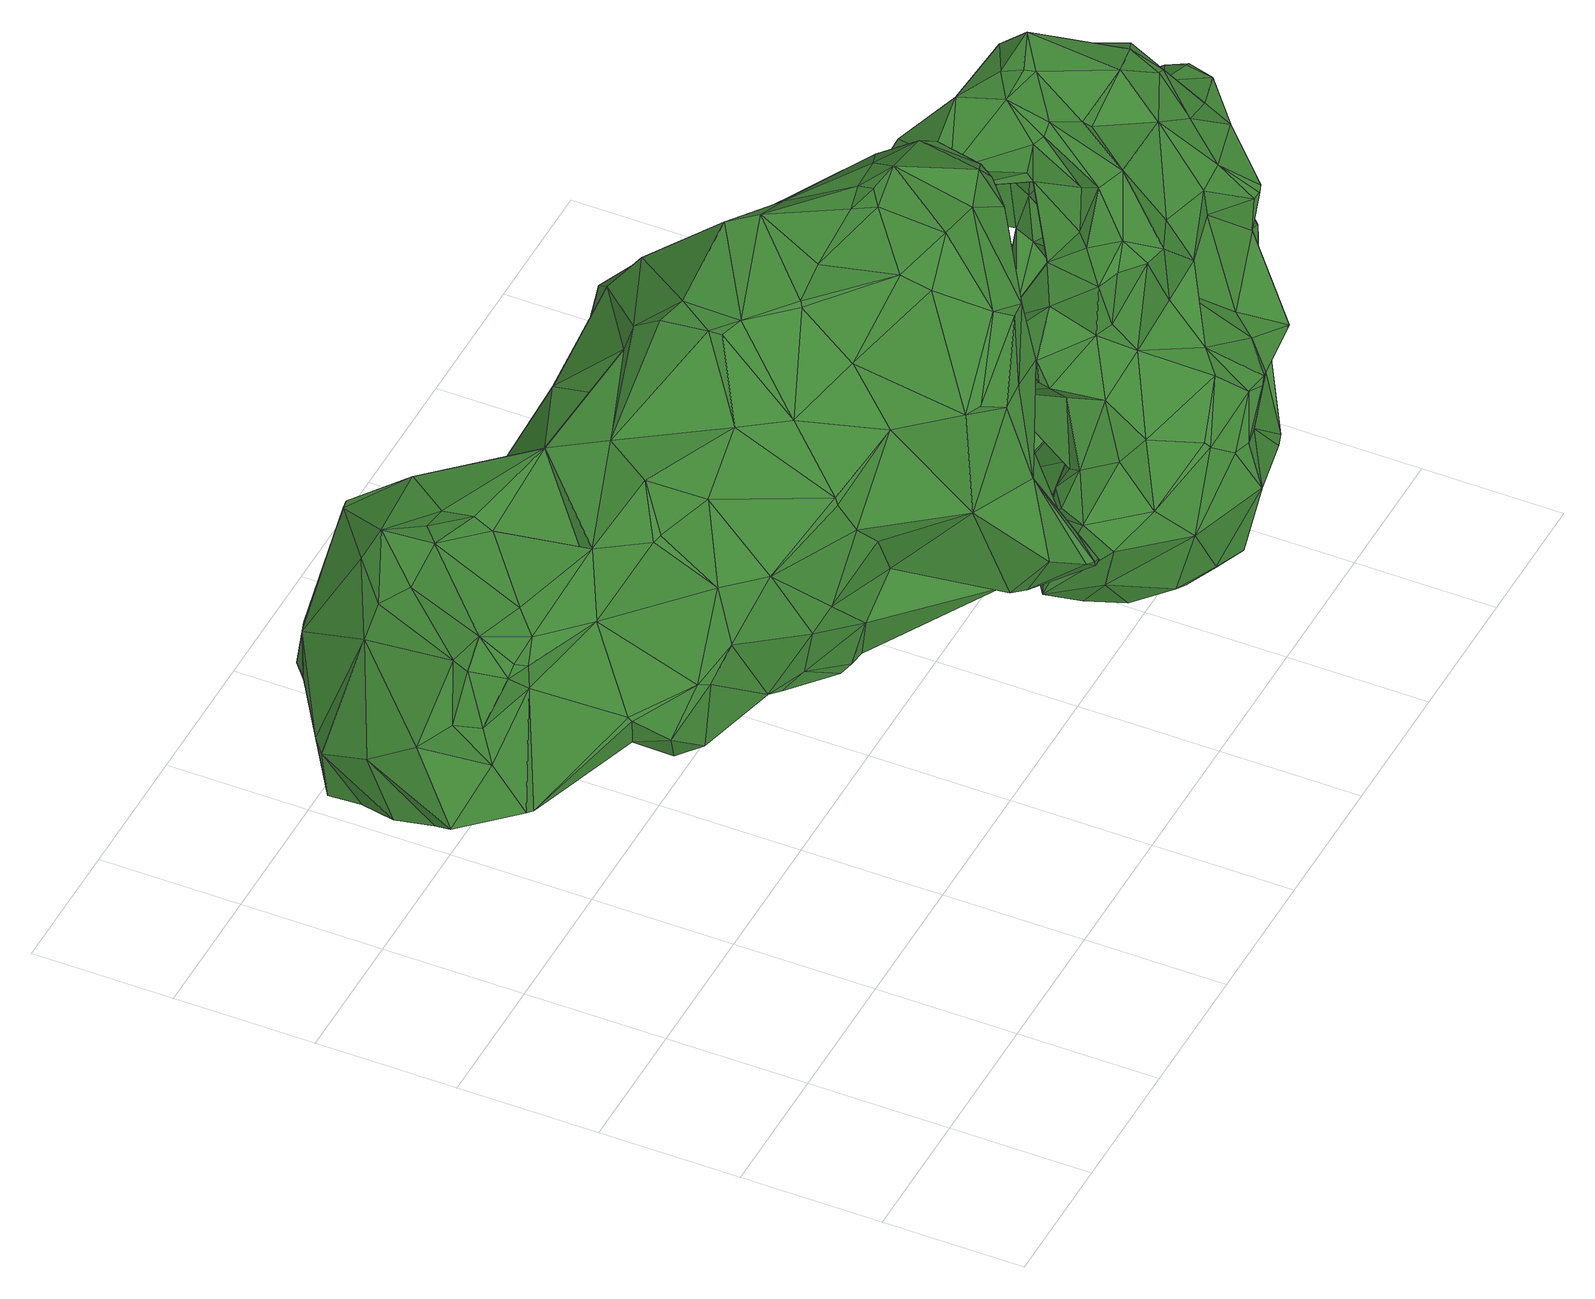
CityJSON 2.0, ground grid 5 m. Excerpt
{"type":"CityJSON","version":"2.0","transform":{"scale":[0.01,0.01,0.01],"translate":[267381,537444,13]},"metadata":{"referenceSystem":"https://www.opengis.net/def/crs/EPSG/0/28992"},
"CityObjects":{
"tree1":{"type":"SolitaryVegetationObject","attributes":{"gtid":565,"crown_width_m":19.94,"crown_median_z":23.25,"crown_r50_m":0.488,"crown_porosity":0.887,"trunk_H_m":9.91,"trunk_DBH_m":1.34,"trunk_radius_m":0.67,"trunk_base_height_m":13.34,"original_gtid":"648"},"geometry":[{"type":"Solid","lod":"3","boundaries":[[[[0,1,2]],[[3,4,5]],[[6,7,8]],[[9,10,11]],[[12,13,14]],[[12,14,15]],[[16,17,18]],[[19,20,21]],[[22,23,24]],[[25,26,27]],[[28,29,30]],[[31,14,32]],[[33,34,35]],[[36,37,38]],[[39,40,41]],[[42,43,44]],[[45,46,47]],[[48,49,50]],[[0,2,51]],[[43,6,33]],[[52,53,54]],[[19,11,20]],[[55,56,57]],[[58,59,43]],[[58,43,42]],[[60,61,62]],[[63,64,65]],[[66,67,68]],[[69,70,71]],[[72,73,58]],[[72,58,42]],[[74,75,76]],[[65,77,63]],[[78,63,77]],[[79,80,9]],[[81,82,83]],[[84,85,25]],[[4,86,87]],[[34,38,35]],[[88,89,30]],[[62,90,12]],[[4,91,86]],[[92,73,72]],[[84,57,93]],[[94,95,96]],[[97,29,98]],[[94,98,29]],[[99,100,101]],[[88,102,89]],[[103,104,105]],[[93,106,54]],[[56,107,108]],[[13,90,109]],[[17,110,111]],[[112,113,97]],[[114,44,115]],[[28,95,94]],[[17,116,18]],[[4,3,39]],[[8,117,6]],[[118,49,48]],[[119,86,91]],[[97,98,112]],[[87,86,120]],[[22,121,106]],[[122,123,124]],[[78,125,63]],[[126,125,78]],[[127,128,51]],[[129,130,131]],[[132,133,134]],[[112,37,36]],[[59,6,43]],[[135,6,59]],[[34,33,136]],[[137,138,83]],[[139,140,141]],[[139,141,114]],[[45,47,80]],[[142,143,144]],[[145,39,105]],[[105,104,145]],[[15,146,62]],[[15,60,146]],[[60,62,146]],[[67,147,148]],[[67,148,149]],[[119,120,86]],[[150,18,151]],[[152,10,80]],[[47,152,80]],[[153,48,129]],[[84,154,85]],[[71,155,156]],[[11,10,152]],[[13,12,90]],[[15,62,12]],[[157,158,159]],[[160,161,162]],[[152,161,160]],[[24,107,163]],[[164,165,110]],[[44,141,42]],[[114,141,44]],[[124,59,166]],[[124,135,59]],[[167,64,51]],[[88,30,8]],[[168,5,4]],[[97,30,29]],[[87,168,4]],[[93,57,106]],[[169,102,170]],[[131,5,168]],[[98,96,171]],[[64,172,173]],[[145,4,39]],[[174,175,121]],[[149,176,177]],[[178,26,160]],[[87,179,168]],[[168,179,99]],[[14,180,32]],[[70,181,142]],[[93,54,182]],[[19,21,79]],[[19,79,9]],[[9,80,10]],[[11,19,9]],[[183,98,171]],[[183,171,116]],[[67,92,184]],[[154,84,93]],[[182,154,93]],[[81,138,120]],[[60,142,61]],[[0,185,186]],[[96,95,151]],[[185,154,186]],[[187,64,167]],[[94,96,98]],[[97,113,30]],[[188,104,189]],[[188,189,190]],[[190,189,191]],[[94,29,28]],[[192,193,62]],[[61,192,62]],[[27,84,25]],[[194,158,157]],[[101,195,129]],[[129,131,101]],[[96,151,171]],[[18,171,151]],[[113,117,30]],[[8,30,117]],[[28,30,89]],[[46,45,196]],[[46,196,197]],[[159,158,174]],[[50,129,48]],[[1,198,134]],[[172,199,200]],[[172,201,199]],[[18,116,171]],[[108,23,106]],[[133,147,67]],[[120,138,179]],[[202,179,138]],[[61,203,192]],[[91,190,194]],[[175,174,158]],[[175,158,194]],[[191,194,190]],[[204,186,205]],[[206,204,205]],[[105,41,103]],[[91,4,145]],[[104,188,145]],[[3,40,39]],[[91,194,119]],[[120,179,87]],[[11,152,160]],[[3,5,50]],[[207,176,101]],[[207,177,176]],[[99,101,131]],[[99,131,168]],[[184,140,77]],[[6,136,33]],[[85,208,156]],[[51,64,173]],[[119,157,120]],[[119,194,157]],[[0,69,156]],[[209,210,211]],[[206,205,182]],[[118,212,41]],[[118,48,212]],[[213,41,212]],[[159,83,82]],[[213,103,41]],[[79,21,151]],[[79,151,95]],[[118,41,40]],[[39,41,105]],[[214,7,135]],[[120,157,215]],[[182,54,206]],[[65,216,217]],[[77,65,217]],[[176,195,101]],[[205,154,182]],[[205,186,154]],[[81,83,138]],[[109,180,13]],[[218,210,123]],[[162,55,57]],[[13,180,14]],[[0,208,185]],[[31,143,14]],[[121,54,106]],[[62,193,90]],[[200,173,172]],[[177,68,149]],[[67,149,68]],[[219,164,110]],[[219,110,17]],[[155,85,156]],[[25,85,155]],[[20,192,203]],[[20,203,21]],[[1,134,2]],[[85,154,208]],[[90,193,109]],[[217,216,67]],[[123,122,163]],[[123,163,107]],[[220,132,198]],[[121,52,54]],[[211,221,46]],[[148,195,176]],[[116,222,183]],[[50,49,3]],[[40,3,49]],[[6,135,7]],[[131,130,5]],[[220,148,132]],[[25,155,71]],[[186,1,0]],[[124,210,135]],[[123,210,124]],[[223,224,225]],[[36,38,34]],[[185,208,154]],[[153,129,195]],[[149,148,176]],[[36,34,136]],[[140,184,141]],[[226,201,35]],[[64,187,65]],[[142,181,199]],[[142,199,227]],[[186,204,1]],[[45,89,196]],[[71,156,69]],[[40,49,118]],[[32,160,31]],[[15,143,60]],[[126,228,125]],[[103,229,104]],[[213,52,229]],[[76,198,1]],[[112,183,37]],[[61,142,219]],[[81,120,215]],[[16,61,219]],[[204,206,74]],[[74,76,204]],[[179,100,99]],[[64,63,125]],[[230,183,222]],[[201,111,110]],[[67,216,133]],[[133,216,65]],[[222,17,111]],[[117,113,136]],[[66,68,231]],[[66,231,67]],[[91,188,190]],[[196,170,197]],[[145,188,91]],[[184,217,67]],[[23,108,24]],[[232,73,83]],[[233,73,232]],[[233,232,83]],[[160,26,31]],[[95,234,79]],[[28,234,95]],[[224,207,100]],[[224,100,202]],[[46,197,209]],[[209,211,46]],[[179,202,100]],[[215,82,81]],[[156,208,0]],[[98,183,112]],[[138,225,202]],[[153,195,220]],[[16,219,17]],[[181,200,199]],[[174,121,22]],[[14,143,15]],[[24,174,22]],[[137,83,235]],[[147,132,148]],[[147,133,132]],[[71,143,25]],[[32,20,160]],[[180,20,32]],[[193,20,109]],[[180,109,20]],[[192,20,193]],[[160,20,11]],[[123,107,218]],[[223,138,235]],[[137,235,138]],[[59,58,166]],[[124,166,122]],[[58,233,166]],[[33,35,126]],[[35,236,126]],[[33,126,237]],[[51,70,0]],[[69,0,70]],[[143,142,60]],[[173,70,51]],[[173,181,70]],[[181,173,200]],[[198,132,134]],[[228,172,125]],[[201,172,228]],[[76,75,198]],[[83,73,235]],[[48,75,212]],[[47,221,152]],[[210,238,211]],[[116,17,222]],[[238,161,221]],[[197,214,209]],[[210,209,214]],[[214,135,210]],[[196,89,169]],[[184,92,72]],[[214,102,7]],[[88,7,102]],[[150,151,21]],[[152,221,161]],[[238,221,211]],[[239,174,83]],[[27,162,57]],[[223,225,138]],[[106,23,22]],[[148,220,195]],[[207,101,100]],[[157,82,215]],[[159,82,157]],[[117,136,6]],[[125,172,64]],[[113,112,136]],[[236,228,126]],[[42,141,72]],[[238,218,107]],[[56,238,107]],[[228,236,201]],[[201,236,35]],[[65,187,133]],[[143,26,25]],[[143,31,26]],[[88,8,7]],[[46,221,47]],[[174,24,163]],[[174,163,83]],[[212,74,213]],[[238,210,218]],[[108,107,24]],[[206,54,53]],[[61,16,203]],[[18,203,16]],[[227,165,164]],[[58,73,233]],[[36,136,112]],[[1,204,76]],[[27,26,178]],[[213,53,52]],[[74,206,53]],[[74,53,213]],[[178,160,162]],[[178,162,27]],[[229,52,121]],[[166,163,122]],[[233,163,166]],[[83,163,233]],[[2,127,51]],[[239,83,159]],[[239,159,174]],[[129,50,130]],[[5,130,50]],[[230,111,226]],[[73,92,235]],[[74,212,75]],[[35,38,226]],[[222,111,230]],[[203,18,150]],[[203,150,21]],[[89,102,169]],[[229,191,189]],[[229,189,104]],[[230,38,37]],[[230,226,38]],[[213,229,103]],[[220,75,153]],[[198,75,220]],[[153,75,48]],[[44,43,240]],[[108,57,56]],[[106,57,108]],[[84,27,57]],[[142,144,70]],[[70,144,71]],[[71,144,143]],[[202,225,224]],[[207,224,177]],[[68,177,224]],[[68,224,223]],[[140,78,77]],[[72,141,184]],[[133,187,128]],[[134,127,2]],[[67,231,92]],[[235,92,231]],[[223,235,231]],[[223,231,68]],[[184,77,217]],[[133,128,134]],[[240,237,115]],[[240,115,44]],[[78,139,126]],[[140,139,78]],[[139,115,237]],[[127,134,128]],[[80,79,234]],[[80,234,45]],[[237,126,139]],[[45,234,89]],[[114,115,139]],[[214,197,170]],[[230,37,183]],[[238,56,161]],[[227,219,142]],[[164,219,227]],[[227,199,165]],[[162,161,55]],[[55,161,56]],[[33,237,240]],[[33,240,43]],[[175,241,121]],[[242,241,175]],[[242,191,241]],[[191,229,241]],[[229,121,241]],[[191,242,194]],[[175,194,242]],[[214,170,102]],[[196,169,170]],[[226,111,201]],[[187,167,128]],[[167,51,128]],[[201,110,165]],[[201,165,199]],[[89,234,28]],[[243,244,245]],[[243,245,246]],[[246,245,247]],[[246,247,248]],[[245,244,249]],[[245,249,247]],[[247,249,250]],[[247,250,248]],[[249,244,251]],[[249,251,250]],[[250,251,252]],[[250,252,248]],[[251,244,253]],[[251,253,252]],[[252,253,254]],[[252,254,248]],[[253,244,255]],[[253,255,254]],[[254,255,256]],[[254,256,248]],[[255,244,257]],[[255,257,256]],[[256,257,258]],[[256,258,248]],[[257,244,259]],[[257,259,258]],[[258,259,260]],[[258,260,248]],[[259,244,261]],[[259,261,260]],[[260,261,262]],[[260,262,248]],[[261,244,263]],[[261,263,262]],[[262,263,264]],[[262,264,248]],[[263,244,265]],[[263,265,264]],[[264,265,266]],[[264,266,248]],[[265,244,267]],[[265,267,266]],[[266,267,268]],[[266,268,248]],[[267,244,269]],[[267,269,268]],[[268,269,270]],[[268,270,248]],[[269,244,271]],[[269,271,270]],[[270,271,272]],[[270,272,248]],[[271,244,273]],[[271,273,272]],[[272,273,274]],[[272,274,248]],[[273,244,275]],[[273,275,274]],[[274,275,276]],[[274,276,248]],[[275,244,277]],[[275,277,276]],[[276,277,278]],[[276,278,248]],[[277,244,279]],[[277,279,278]],[[278,279,280]],[[278,280,248]],[[279,244,281]],[[279,281,280]],[[280,281,282]],[[280,282,248]],[[281,244,283]],[[281,283,282]],[[282,283,284]],[[282,284,248]],[[283,244,285]],[[283,285,284]],[[284,285,286]],[[284,286,248]],[[285,244,287]],[[285,287,286]],[[286,287,288]],[[286,288,248]],[[287,244,289]],[[287,289,288]],[[288,289,290]],[[288,290,248]],[[289,244,291]],[[289,291,290]],[[290,291,292]],[[290,292,248]],[[291,244,243]],[[291,243,292]],[[292,243,246]],[[292,246,248]]]]}]},
"tree2":{"type":"SolitaryVegetationObject","attributes":{"gtid":566,"crown_width_m":13.78,"crown_median_z":23.21,"crown_r50_m":0.524,"crown_porosity":0.879,"trunk_H_m":9.98,"trunk_DBH_m":0.897,"trunk_radius_m":0.448,"trunk_base_height_m":13.23,"original_gtid":"649"},"geometry":[{"type":"Solid","lod":"3","boundaries":[[[[293,294,295]],[[296,297,298]],[[299,300,301]],[[302,303,304]],[[305,306,307]],[[308,309,310]],[[311,312,313]],[[314,313,312]],[[315,316,317]],[[318,319,320]],[[321,322,323]],[[324,323,322]],[[325,326,327]],[[328,329,330]],[[331,332,333]],[[334,335,329]],[[330,329,336]],[[337,338,339]],[[340,341,342]],[[343,314,293]],[[344,345,327]],[[346,307,347]],[[346,305,307]],[[298,345,348]],[[344,348,345]],[[349,302,350]],[[351,352,341]],[[295,353,293]],[[354,355,356]],[[314,312,357]],[[358,356,359]],[[360,301,300]],[[361,362,363]],[[364,365,366]],[[367,368,346]],[[304,369,370]],[[371,340,342]],[[372,373,374]],[[363,360,300]],[[375,376,377]],[[378,379,298]],[[380,381,382]],[[335,321,336]],[[383,367,384]],[[383,384,385]],[[386,387,388]],[[389,319,315]],[[390,391,318]],[[392,393,394]],[[315,395,364]],[[324,396,397]],[[363,362,398]],[[399,400,397]],[[401,295,402]],[[299,307,403]],[[404,378,405]],[[400,404,405]],[[355,402,359]],[[316,406,317]],[[407,408,409]],[[410,411,412]],[[375,337,376]],[[298,297,378]],[[315,319,413]],[[414,330,415]],[[416,417,418]],[[343,313,314]],[[404,379,378]],[[405,419,400]],[[420,421,422]],[[423,334,424]],[[425,362,406]],[[425,406,426]],[[427,296,348]],[[428,416,418]],[[356,357,354]],[[429,366,430]],[[431,432,386]],[[386,432,387]],[[341,354,351]],[[351,354,357]],[[359,402,433]],[[358,359,433]],[[434,401,435]],[[436,437,438]],[[400,369,397]],[[419,369,400]],[[439,326,424]],[[357,440,351]],[[357,293,314]],[[354,341,340]],[[414,415,383]],[[441,383,415]],[[442,443,444]],[[443,442,445]],[[397,369,304]],[[446,402,447]],[[378,297,405]],[[355,359,356]],[[448,449,343]],[[354,340,355]],[[450,317,451]],[[422,421,418]],[[452,453,454]],[[452,454,455]],[[357,312,440]],[[440,312,456]],[[457,429,449]],[[401,353,295]],[[379,325,458]],[[296,298,348]],[[459,438,460]],[[407,409,461]],[[346,368,305]],[[456,312,311]],[[341,428,342]],[[428,341,416]],[[447,402,355]],[[460,438,410]],[[365,395,462]],[[383,441,367]],[[463,464,427]],[[465,466,467]],[[307,299,468]],[[339,377,376]],[[352,351,440]],[[402,295,294]],[[469,420,422]],[[304,324,397]],[[300,361,363]],[[470,350,471]],[[437,436,472]],[[473,474,475]],[[465,476,466]],[[466,476,477]],[[477,476,478]],[[370,419,350]],[[370,350,302]],[[479,480,436]],[[431,481,432]],[[347,482,483]],[[347,483,346]],[[484,391,485]],[[390,367,441]],[[424,334,328]],[[486,477,487]],[[441,488,390]],[[423,335,334]],[[330,336,489]],[[419,370,369]],[[323,490,321]],[[367,390,318]],[[328,330,414]],[[465,467,387]],[[308,349,461]],[[336,490,489]],[[335,336,329]],[[336,321,490]],[[328,334,329]],[[452,331,349]],[[344,327,491]],[[436,467,466]],[[478,476,492]],[[493,494,391]],[[319,318,484]],[[495,496,497]],[[498,494,499]],[[478,487,477]],[[367,500,384]],[[501,384,500]],[[461,409,444]],[[461,444,308]],[[489,382,381]],[[502,503,504]],[[504,374,502]],[[310,324,304]],[[505,324,310]],[[506,507,508]],[[386,388,509]],[[380,382,493]],[[486,487,478]],[[510,360,363]],[[395,498,511]],[[512,462,513]],[[365,462,512]],[[446,447,514]],[[515,446,516]],[[515,516,486]],[[382,489,517]],[[382,517,494]],[[360,518,519]],[[488,441,520]],[[415,489,381]],[[488,520,493]],[[488,493,391]],[[488,391,390]],[[459,479,436]],[[465,432,476]],[[512,430,366]],[[461,474,407]],[[408,375,442]],[[442,375,445]],[[311,521,456]],[[415,330,489]],[[418,522,428]],[[383,385,414]],[[320,389,306]],[[305,320,306]],[[466,477,472]],[[399,396,321]],[[328,414,385]],[[328,385,424]],[[311,523,521]],[[456,521,440]],[[342,522,371]],[[323,517,490]],[[310,304,303]],[[333,338,337]],[[497,496,524]],[[510,363,398]],[[459,460,524]],[[482,525,483]],[[313,449,429]],[[448,457,449]],[[526,519,527]],[[516,421,420]],[[518,510,398]],[[405,470,471]],[[518,528,519]],[[442,444,409]],[[522,418,421]],[[529,509,467]],[[527,504,530]],[[299,403,300]],[[342,428,522]],[[375,475,337]],[[475,375,473]],[[494,493,382]],[[483,367,346]],[[374,504,425]],[[384,501,392]],[[529,531,508]],[[440,521,532]],[[440,532,352]],[[495,333,332]],[[533,418,417]],[[352,534,416]],[[352,416,341]],[[388,387,467]],[[375,407,473]],[[352,535,534]],[[531,536,501]],[[505,537,538]],[[339,437,539]],[[339,540,437]],[[301,468,299]],[[541,483,525]],[[432,465,387]],[[380,493,520]],[[333,337,475]],[[536,531,480]],[[453,470,542]],[[361,543,362]],[[544,545,533]],[[410,412,460]],[[425,398,362]],[[404,546,423]],[[335,423,546]],[[327,326,547]],[[548,505,513]],[[505,538,513]],[[310,303,308]],[[549,435,515]],[[406,543,550]],[[405,471,419]],[[395,413,551]],[[480,529,436]],[[467,436,529]],[[482,552,525]],[[544,445,375]],[[525,552,526]],[[402,435,401]],[[510,518,360]],[[483,541,367]],[[464,496,495]],[[497,524,460]],[[348,344,491]],[[348,491,427]],[[463,427,491]],[[516,420,553]],[[516,553,486]],[[320,305,368]],[[376,337,339]],[[407,375,408]],[[554,481,555]],[[431,555,481]],[[540,410,438]],[[540,438,437]],[[319,484,413]],[[523,311,430]],[[377,545,375]],[[533,545,377]],[[446,435,402]],[[515,435,446]],[[479,459,524]],[[556,453,542]],[[557,372,374]],[[419,471,350]],[[499,558,559]],[[538,523,430]],[[475,474,331]],[[486,472,477]],[[349,303,302]],[[541,501,500]],[[541,500,367]],[[550,403,306]],[[361,403,550]],[[367,318,368]],[[417,534,535]],[[559,395,511]],[[466,472,436]],[[499,511,498]],[[499,559,511]],[[538,430,513]],[[361,300,403]],[[296,470,297]],[[393,496,464]],[[297,470,405]],[[475,331,333]],[[560,332,331]],[[443,532,521]],[[509,508,386]],[[407,474,473]],[[508,509,529]],[[538,537,523]],[[349,331,474]],[[349,474,461]],[[529,480,531]],[[439,561,326]],[[458,327,345]],[[398,425,504]],[[431,386,508]],[[557,374,426]],[[426,374,425]],[[525,506,541]],[[406,316,426]],[[559,462,395]],[[424,562,423]],[[563,564,464]],[[379,345,298]],[[379,458,345]],[[539,565,339]],[[555,566,554]],[[472,553,567]],[[420,567,553]],[[546,400,568]],[[404,423,325]],[[404,325,379]],[[394,463,547]],[[388,467,509]],[[546,568,335]],[[385,439,424]],[[364,395,365]],[[401,569,373]],[[374,373,502]],[[569,502,373]],[[501,393,392]],[[296,564,470]],[[501,536,393]],[[508,570,506]],[[531,570,508]],[[531,501,570]],[[505,548,324]],[[324,548,323]],[[340,371,571]],[[340,571,355]],[[315,364,316]],[[364,426,316]],[[293,353,372]],[[325,423,562]],[[551,498,395]],[[502,569,566]],[[411,572,412]],[[306,403,307]],[[415,381,380]],[[527,530,507]],[[526,527,507]],[[320,368,318]],[[462,558,513]],[[548,513,558]],[[486,553,472]],[[495,572,411]],[[495,497,572]],[[567,539,437]],[[560,331,455]],[[434,435,549]],[[323,548,558]],[[462,559,558]],[[320,319,389]],[[392,561,384]],[[544,535,445]],[[417,535,544]],[[534,417,416]],[[479,524,480]],[[512,513,430]],[[501,541,570]],[[400,546,404]],[[504,503,530]],[[452,349,453]],[[447,355,571]],[[530,508,507]],[[478,515,486]],[[544,533,417]],[[492,515,478]],[[552,468,360]],[[349,308,303]],[[358,433,294]],[[366,365,512]],[[499,323,558]],[[472,573,437]],[[322,321,396]],[[322,396,324]],[[429,430,313]],[[311,313,430]],[[444,523,574]],[[394,393,463]],[[463,393,464]],[[575,576,455]],[[560,576,332]],[[455,576,560]],[[575,563,576]],[[469,422,533]],[[464,564,427]],[[296,427,564]],[[408,442,409]],[[453,349,350]],[[453,350,470]],[[508,577,555]],[[380,520,441]],[[460,572,497]],[[490,517,489]],[[495,332,464]],[[525,507,506]],[[525,526,507]],[[302,304,370]],[[539,469,565]],[[443,445,535]],[[352,532,535]],[[522,421,371]],[[395,315,413]],[[578,549,492]],[[549,515,492]],[[453,556,454]],[[464,332,576]],[[464,576,563]],[[561,439,384]],[[450,389,315]],[[506,570,541]],[[360,468,301]],[[362,543,406]],[[429,457,366]],[[552,482,468]],[[307,468,347]],[[347,468,482]],[[380,441,415]],[[514,421,516]],[[567,420,539]],[[562,326,325]],[[469,539,420]],[[508,555,431]],[[519,526,552]],[[360,519,552]],[[450,306,389]],[[384,439,385]],[[443,535,532]],[[564,563,542]],[[564,542,470]],[[397,396,399]],[[401,373,353]],[[498,485,494]],[[575,455,563]],[[563,455,556]],[[573,567,437]],[[436,438,459]],[[516,446,514]],[[571,371,514]],[[514,371,421]],[[472,567,573]],[[447,571,514]],[[561,392,394]],[[563,556,542]],[[536,496,393]],[[550,543,361]],[[480,496,536]],[[550,451,406]],[[306,451,550]],[[450,451,306]],[[463,491,547]],[[327,547,491]],[[480,524,496]],[[561,394,547]],[[366,457,364]],[[444,443,523]],[[331,452,455]],[[523,537,574]],[[309,574,537]],[[399,321,335]],[[399,335,568]],[[399,568,400]],[[448,372,557]],[[375,545,544]],[[293,372,448]],[[450,315,317]],[[448,557,457]],[[434,569,401]],[[448,343,293]],[[406,451,317]],[[294,433,402]],[[418,533,422]],[[356,358,357]],[[293,358,294]],[[357,358,293]],[[502,566,503]],[[551,485,498]],[[562,424,326]],[[547,326,561]],[[484,318,391]],[[499,494,517]],[[499,517,323]],[[549,554,566]],[[569,434,566]],[[549,566,434]],[[527,528,504]],[[530,503,577]],[[530,577,508]],[[521,523,443]],[[309,537,310]],[[310,537,505]],[[566,577,503]],[[555,577,566]],[[308,574,309]],[[308,444,574]],[[455,454,556]],[[339,565,377]],[[377,565,533]],[[469,533,565]],[[353,373,372]],[[391,494,485]],[[458,325,327]],[[557,579,457]],[[411,410,338]],[[540,338,410]],[[426,579,557]],[[364,457,579]],[[364,579,426]],[[398,528,518]],[[504,528,398]],[[343,449,313]],[[339,338,540]],[[495,338,333]],[[411,338,495]],[[527,519,528]],[[413,485,551]],[[484,485,413]],[[554,549,481]],[[578,481,549]],[[578,492,481]],[[492,476,481]],[[432,481,476]],[[412,572,460]],[[580,581,582]],[[580,582,583]],[[583,582,584]],[[583,584,585]],[[582,581,586]],[[582,586,584]],[[584,586,587]],[[584,587,585]],[[586,581,588]],[[586,588,587]],[[587,588,589]],[[587,589,585]],[[588,581,590]],[[588,590,589]],[[589,590,591]],[[589,591,585]],[[590,581,592]],[[590,592,591]],[[591,592,593]],[[591,593,585]],[[592,581,594]],[[592,594,593]],[[593,594,595]],[[593,595,585]],[[594,581,596]],[[594,596,595]],[[595,596,597]],[[595,597,585]],[[596,581,598]],[[596,598,597]],[[597,598,599]],[[597,599,585]],[[598,581,600]],[[598,600,599]],[[599,600,601]],[[599,601,585]],[[600,581,602]],[[600,602,601]],[[601,602,603]],[[601,603,585]],[[602,581,604]],[[602,604,603]],[[603,604,605]],[[603,605,585]],[[604,581,606]],[[604,606,605]],[[605,606,607]],[[605,607,585]],[[606,581,608]],[[606,608,607]],[[607,608,609]],[[607,609,585]],[[608,581,610]],[[608,610,609]],[[609,610,611]],[[609,611,585]],[[610,581,612]],[[610,612,611]],[[611,612,613]],[[611,613,585]],[[612,581,614]],[[612,614,613]],[[613,614,615]],[[613,615,585]],[[614,581,616]],[[614,616,615]],[[615,616,617]],[[615,617,585]],[[616,581,618]],[[616,618,617]],[[617,618,619]],[[617,619,585]],[[618,581,620]],[[618,620,619]],[[619,620,621]],[[619,621,585]],[[620,581,622]],[[620,622,621]],[[621,622,623]],[[621,623,585]],[[622,581,624]],[[622,624,623]],[[623,624,625]],[[623,625,585]],[[624,581,626]],[[624,626,625]],[[625,626,627]],[[625,627,585]],[[626,581,628]],[[626,628,627]],[[627,628,629]],[[627,629,585]],[[628,581,580]],[[628,580,629]],[[629,580,583]],[[629,583,585]]]]}]}
},
"vertices":[
[1257,1264,530],[1042,1640,492],[1105,1658,501],[107,2265,668],[247,2181,1075],[169,2316,667],[2015,1659,1660],[2008,1540,1774],[2340,1374,1771],[1988,716,1614],[1765,730,1402],[1843,676,1356],[1911,383,760],[1876,377,772],[1842,603,607],[1882,599,599],[2204,942,910],[2390,1181,876],[2475,977,1159],[1935,676,1376],[1881,600,1052],[2098,694,1345],[824,1435,1309],[855,1426,1318],[957,1529,1431],[1461,990,625],[1594,967,759],[1293,1031,814],[2321,1000,1864],[2404,1034,1806],[2405,1251,1823],[1804,645,610],[1814,512,784],[2135,1724,1416],[2428,1559,1379],[2343,1540,1149],[2450,1530,1394],[2452,1464,1368],[2384,1517,1220],[57,2082,754],[62,1990,527],[59,1844,560],[1850,2117,1320],[1921,2002,1416],[1879,2112,1311],[2006,968,1858],[1848,1053,1773],[1859,947,1738],[532,2036,268],[144,2142,470],[149,2264,457],[1500,1531,502],[579,1409,771],[583,1397,754],[791,1264,794],[1341,1033,1206],[1343,1042,1232],[1107,1158,1043],[1701,2017,1475],[1795,1940,1551],[1937,664,600],[2216,809,691],[1959,617,607],[2012,1934,684],[1710,1765,531],[1690,1947,497],[1005,2127,881],[1314,2182,648],[921,2376,711],[1502,1069,443],[1649,1197,517],[1511,1028,440],[1542,2051,1216],[1432,2080,1239],[624,1416,628],[578,1817,502],[769,1594,629],[1825,2002,710],[1997,1995,730],[2073,731,1593],[1935,767,1656],[678,2114,1301],[692,2006,1308],[1001,1904,1390],[1217,1062,747],[1239,1100,555],[312,2164,1181],[427,2278,1237],[2174,1303,1892],[2140,1215,1942],[1915,384,766],[210,1851,1141],[1276,2117,1099],[908,1201,894],[2416,1000,1754],[2365,932,1695],[2428,969,1627],[2452,1210,1798],[2494,1057,1672],[429,2482,887],[577,2495,859],[524,2552,612],[2067,1306,1880],[220,1598,579],[171,1695,785],[25,1771,599],[928,1259,1100],[1265,1359,1474],[1106,1377,1288],[1860,373,801],[2232,1183,655],[2376,1219,891],[2515,1410,1610],[2490,1411,1636],[1929,2033,1250],[1934,2033,1256],[2494,1034,1176],[2411,1403,1681],[142,1934,506],[360,2072,1246],[476,2230,1338],[634,1546,1084],[1398,1686,1698],[1393,1514,1723],[1481,1645,1730],[2040,1766,750],[2111,1816,1162],[1442,1703,565],[1484,1783,556],[288,2321,542],[249,2347,602],[420,2479,662],[1163,2013,584],[1426,2027,467],[1111,1692,502],[1804,1653,1806],[2401,1521,1495],[1008,2090,1116],[823,2285,1267],[1974,1977,1206],[1816,1871,855],[1672,1968,1157],[1961,1052,600],[1819,688,600],[1632,982,752],[65,1912,863],[1946,628,596],[1202,2055,590],[956,2308,564],[966,2341,567],[2280,1072,1363],[2303,1010,1473],[1722,762,1388],[583,2060,329],[1099,1162,546],[1443,1032,449],[1407,1053,430],[488,2047,1342],[498,1752,1173],[688,1939,1275],[1684,719,1019],[1593,967,1351],[1390,988,1080],[1073,1705,1442],[2206,1192,462],[2201,1200,559],[1426,1793,1613],[1539,1758,564],[372,2459,903],[2054,1244,1904],[1974,1286,1865],[2463,1031,1578],[2002,1615,798],[1669,1555,574],[742,1613,1280],[432,1677,1130],[790,2521,620],[850,2485,644],[1467,950,982],[646,2445,1214],[1842,394,796],[1660,1204,530],[825,1234,780],[2440,1258,1394],[1589,2047,869],[1145,1174,518],[858,1295,466],[1557,1920,523],[131,1815,940],[184,1734,917],[195,1792,1128],[284,1692,1063],[1934,530,882],[1917,464,845],[262,1784,1226],[679,2320,627],[1997,1202,1886],[1799,1319,1756],[929,1757,570],[2078,1203,700],[1802,1495,768],[2232,1359,884],[684,2453,1211],[2085,746,1100],[755,1331,496],[826,1257,509],[676,1304,634],[680,2557,673],[1160,1142,520],[1658,1313,1716],[1479,1438,1728],[1651,1306,1696],[394,1770,462],[262,1591,557],[1872,1557,1819],[564,2112,1330],[1470,2031,495],[1528,2007,520],[1396,1465,1722],[2235,885,685],[782,2095,590],[1639,1121,1538],[2461,1178,1187],[890,2289,1025],[703,2451,919],[763,2379,1202],[2333,1428,1139],[2140,1177,421],[2029,1705,804],[370,1659,966],[2440,1214,1197],[1097,2140,980],[1371,1794,1348],[1398,1814,1527],[2199,965,1813],[1183,2133,1105],[2227,1509,1082],[2007,1959,1227],[1408,1219,1442],[754,1658,1244],[1962,1964,1366],[371,1662,1061],[323,1689,1095],[1445,1550,34],[1378,1550,34],[1443,1567,34],[1450,1551,1024],[1447,1568,1024],[1383,1551,1025],[1436,1584,34],[1441,1584,1025],[1425,1597,34],[1430,1598,1025],[1411,1608,34],[1416,1609,1025],[1395,1615,34],[1400,1616,1025],[1378,1617,34],[1383,1618,1025],[1361,1615,34],[1365,1616,1025],[1345,1608,34],[1349,1609,1025],[1331,1597,34],[1335,1598,1025],[1320,1583,34],[1325,1584,1025],[1313,1567,34],[1318,1568,1025],[1311,1550,34],[1316,1551,1025],[1313,1533,34],[1318,1534,1025],[1320,1516,34],[1325,1517,1025],[1331,1503,34],[1335,1504,1025],[1345,1492,34],[1349,1493,1025],[1361,1485,34],[1365,1486,1025],[1378,1483,34],[1383,1484,1025],[1395,1485,34],[1400,1486,1025],[1412,1492,34],[1416,1493,1025],[1426,1503,34],[1430,1504,1025],[1436,1517,34],[1441,1518,1025],[1443,1533,34],[1447,1534,1025],
[2409,43,801],[2400,105,519],[2432,118,525],[2441,1278,1408],[2415,1210,1734],[2523,1411,1619],[3395,696,626],[3384,590,484],[3355,685,541],[2410,687,1644],[2357,637,1639],[2503,665,1765],[3499,763,934],[3487,572,856],[3486,816,852],[2258,548,1586],[2324,513,1606],[2402,532,1673],[2453,230,1171],[2284,165,1028],[2535,151,1069],[2358,114,963],[3095,460,989],[3079,398,876],[3135,440,811],[3398,658,1212],[3352,570,1079],[3407,623,1092],[2917,786,1890],[2756,809,1769],[2906,646,1732],[2612,632,1766],[2716,1290,1658],[2924,1247,1625],[2822,1408,1365],[3091,1020,1761],[3079,1007,1791],[3121,845,1820],[2299,855,1324],[2480,946,1149],[2420,957,1128],[2963,1177,1842],[2911,1111,1933],[3064,820,1848],[2386,939,1120],[2431,1180,896],[2540,985,862],[1980,470,501],[1867,559,585],[1986,550,507],[2428,100,955],[2672,1471,1352],[2667,1449,1381],[3493,962,997],[3460,929,854],[2635,1481,1344],[2312,755,1567],[2518,903,1691],[1920,335,810],[1928,446,874],[2473,157,592],[1962,384,616],[2073,356,461],[2148,222,511],[2154,158,757],[2307,157,503],[2211,218,479],[3349,685,543],[3390,529,521],[3221,446,502],[3294,526,489],[2947,204,1001],[2820,332,1110],[2764,249,1076],[3352,895,1288],[3432,834,1060],[2580,896,1835],[2520,735,1727],[2060,568,488],[2702,125,716],[2666,281,684],[2776,301,676],[2133,847,1128],[2402,872,1098],[2402,709,982],[2435,1218,1749],[2557,1398,1652],[3303,819,1523],[3218,762,1540],[3252,648,1533],[3394,896,1426],[3090,966,1461],[3163,1025,1592],[2875,894,715],[2882,940,613],[2885,931,675],[3356,560,1037],[3487,815,1436],[3414,694,1484],[2887,1062,1284],[2837,1051,1165],[2803,1337,1340],[3079,397,1224],[2728,828,1804],[2628,898,1857],[3217,451,501],[2787,1021,1899],[2636,1055,1888],[2471,366,529],[2344,316,423],[3409,598,659],[2605,1217,1862],[2415,1147,1730],[3153,403,771],[2151,831,1354],[2100,685,1253],[2098,691,1347],[2410,1228,872],[2449,1198,905],[2467,1236,894],[3255,586,1261],[3196,1001,1618],[3216,895,1580],[1983,591,823],[2039,596,888],[2002,609,813],[2554,920,1814],[2256,846,590],[2124,664,615],[2172,674,645],[2915,1211,1840],[2999,1247,1677],[2990,399,603],[2933,262,866],[2630,1318,1315],[1905,591,602],[2634,144,1058],[2526,301,1207],[2847,897,680],[2850,902,543],[2309,158,498],[2639,540,609],[2432,555,561],[2667,1092,654],[2555,1039,697],[2576,1117,802],[3007,1058,1537],[2061,258,898],[3441,878,1455],[2108,649,1234],[2179,488,1188],[2259,557,1374],[2157,615,1170],[2267,578,505],[2150,483,472],[2532,130,922],[2612,138,1039],[3225,571,950],[3362,512,701],[2364,743,1537],[2522,904,1686],[2643,754,1657],[2557,705,1381],[2279,184,1044],[2667,154,1044],[2680,1368,1405],[2604,1209,862],[2567,1225,877],[2207,696,1486],[2904,473,1402],[2681,1309,1286],[2723,1061,1267],[2822,944,470],[2708,1056,568],[2772,1023,586],[3380,732,646],[2282,837,672],[2463,1122,1627],[2525,930,1712],[2546,940,495],[2173,849,1323],[2225,864,1356],[2270,879,1235],[2797,931,445],[2582,963,432],[2524,882,354],[2680,1169,856],[2755,1119,906],[2712,883,576],[3366,1000,749],[3408,1002,995],[3300,614,1267],[3224,523,1448],[2488,898,374],[2506,905,369],[3435,791,1501],[3125,733,1746],[3086,728,1764],[2657,1467,1338],[2549,820,408],[3407,693,1501],[3233,546,1497],[2560,1047,1021],[2730,1077,1004],[2632,1138,934],[3127,390,1382],[3008,484,1528],[3175,757,1316],[2960,906,1169],[2719,417,668],[2767,382,725],[2988,405,604],[2501,435,1596],[3155,726,943],[3155,702,902],[2840,688,895],[2886,925,752],[3277,523,494],[3103,383,1374],[2635,429,1308],[2679,414,1412],[2185,553,489],[2435,728,488],[2283,801,550],[3071,612,1626],[3249,500,510],[3330,637,657],[3418,789,1508],[2156,332,1098],[1977,624,607],[2330,445,1297],[2675,1144,912],[3323,949,787],[3198,675,882],[3131,444,807],[3266,479,588],[2828,967,861],[3027,451,848],[2831,978,948],[2107,402,1016],[2233,651,822],[1964,539,882],[2077,529,957],[2831,980,1056],[2432,459,1579],[2561,443,1327],[2293,854,659],[2407,1189,870],[3243,853,1049],[2686,997,1521],[3271,475,587],[2102,576,924],[2238,638,982],[2743,1124,1894],[2811,1350,1345],[2677,509,1548],[2641,563,608],[3367,506,665],[3167,435,1378],[3374,732,647],[2294,837,570],[2649,563,620],[2652,690,844],[2697,950,1535],[2735,133,732],[2894,480,1510],[3077,389,1363],[2585,752,1161],[2874,1106,1378],[2938,1269,1676],[2710,1010,1436],[2691,1068,1504],[2517,774,757],[2676,501,634],[2343,850,617],[2768,1055,1908],[2665,467,627],[2934,777,1118],[2119,495,471],[2549,1143,949],[2537,898,535],[2297,519,1405],[2820,824,1344],[2709,993,1246],[2836,582,938],[2568,827,652],[2732,293,848],[2773,699,23],[2728,700,23],[2772,711,23],[2762,713,1022],[2761,724,1022],[2718,713,1021],[2767,722,23],[2757,735,1022],[2760,731,23],[2750,744,1021],[2751,739,23],[2741,752,1021],[2740,743,22],[2730,756,1021],[2729,745,22],[2718,758,1021],[2717,743,22],[2707,757,1021],[2706,739,22],[2696,752,1021],[2697,732,22],[2686,745,1021],[2690,723,22],[2679,736,1021],[2685,712,22],[2674,725,1021],[2683,701,22],[2673,714,1021],[2685,689,23],[2674,702,1021],[2689,678,23],[2678,691,1021],[2696,669,23],[2685,682,1022],[2705,661,23],[2695,675,1022],[2716,657,23],[2705,670,1022],[2727,655,24],[2717,668,1022],[2739,657,24],[2729,670,1022],[2750,661,24],[2740,674,1022],[2759,668,24],[2749,681,1022],[2767,677,24],[2756,690,1022],[2771,688,24],[2761,701,1022]
]}
